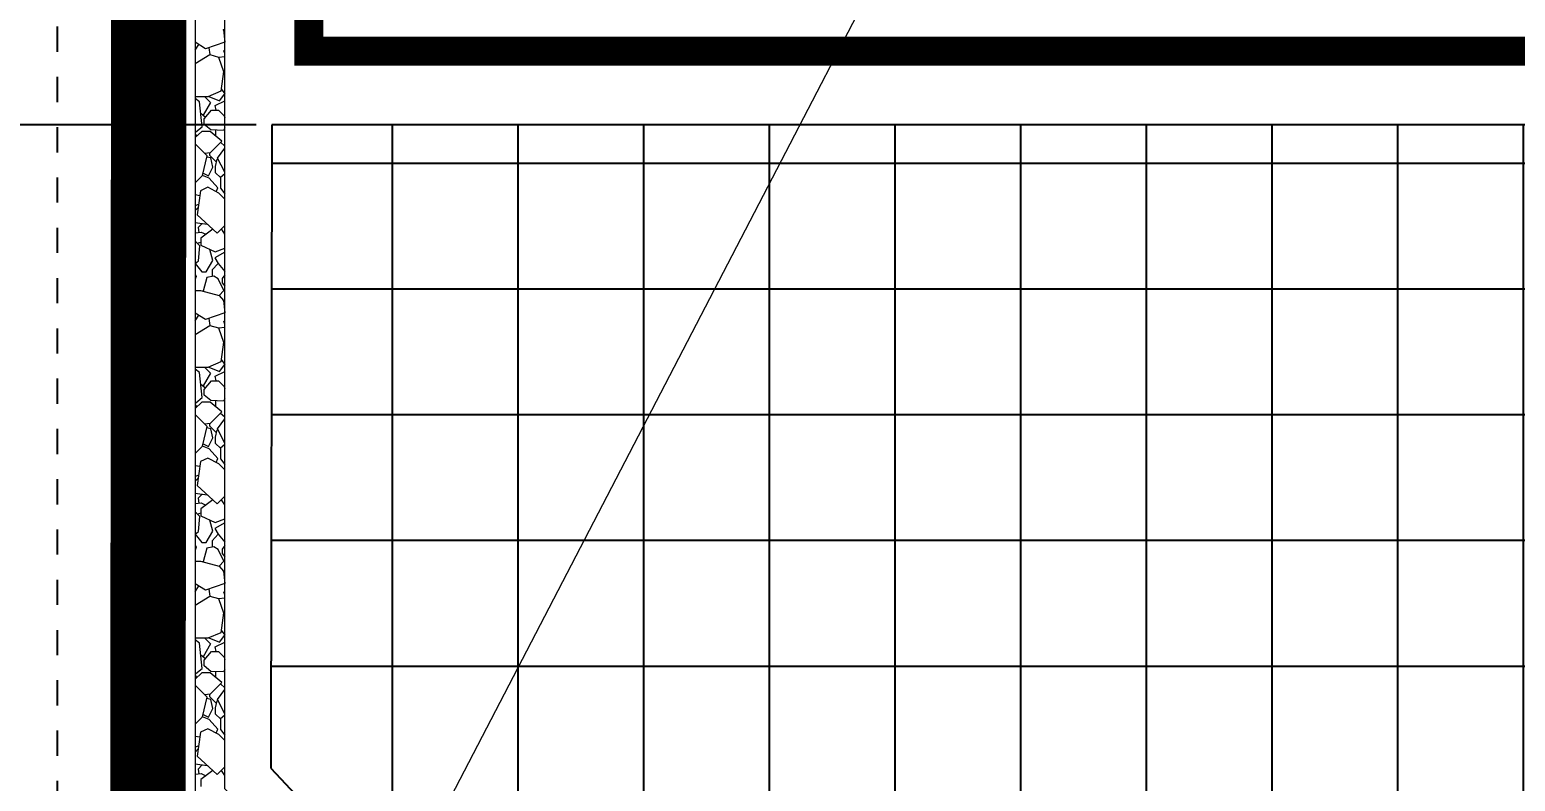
# Model space of a CAD drawing. Header units: inches. Extents: x -0.6 to 87.1, y 0 to 63.4.
# Drawn here: x 10.24 to 16.15, y 29 to 31.99 of the extents above; entities that cross this region are included whole.
import ezdxf
from ezdxf import colors
from ezdxf.entities.mleader import LeaderData, LeaderLine
from ezdxf.math import Vec2, Vec3

# ---------------------------------------------------------------- set-up
doc = ezdxf.new("R2010")
doc.units = ezdxf.units.IN
doc.header["$MEASUREMENT"] = 0
for name, pattern in [('Dash', [0.25, 0.125, -0.125]), ('Dashed - Dense', [0.8, 0.5, -0.3]), ('DASHED2', [0.1875, 0.125, -0.0625])]:
    doc.linetypes.add(name, pattern=pattern)
for name, color, linetype in [('Insulation Border', 8, 'Continuous'), ('Insulation Foam', 9, 'Continuous'), ('Primer', 32, 'DASHED2')]:
    doc.layers.add(name, color=color, linetype=linetype)
doc.layers.add('Protection Course', color=99, linetype='Dashed - Dense', lineweight=0, true_color=0x216123)
for name, color, linetype, lineweight in [('RAM POLY FELT 3.5 FILTER FABRIC.', 4, 'Dash', 0), ('RT-250 HRA SYSTEM LIQUID', 241, 'Continuous', 0), ('RT-250 HRA SYSTEM MESH', 3, 'Continuous', 0), ('Text', 20, 'Continuous', 0)]:
    doc.layers.add(name, color=color, linetype=linetype, lineweight=lineweight)
doc.styles.get("Standard").update_dxf_attribs({"font": 'arial.ttf'})
doc.dimstyles.get("Standard").update_dxf_attribs({"dimtxt": 0.18, "dimasz": 0.18, "dimexe": 0.18, "dimexo": 0.0625, "dimgap": 0.09, "dimtad": 0, "dimtih": 1, "dimtoh": 1, "dimdec": 4, "dimzin": 0, "dimdsep": 46, "dimtxsty": 'Standard', "dimcen": 0.09, "dimadec": 0, "dimazin": 0, "dimtfac": 1, "dimtdec": 4, "dimtofl": 0, "dimtmove": 0, "dimatfit": 3, "dimfxl": 1, "dimtolj": 1, "dimtzin": 0, "dimarcsym": 0})

# ---------------------------------------------------------------- blocks, each defined once
blk = doc.blocks.new('_Dot')
at = {"color": 0, "linetype": 'ByBlock', "lineweight": -2}
blk.add_line((-0.5, 0), (-1, 0), dxfattribs=at)
at = {"color": 0, "linetype": 'ByBlock', "const_width": 0.5}
blk.add_lwpolyline([(-0.25, 0, 1), (0.25, 0, 1)], format="xyb", close=True, dxfattribs=at)
blk = doc.blocks.new('_ArchTick')
at = {"color": 0, "linetype": 'ByBlock', "const_width": 0.15}
blk.add_lwpolyline([(-0.5, -0.5), (0.5, 0.5)], dxfattribs=at)
blk = doc.blocks.new('*D18')
at = {"layer": 'Defpoints', "color": 0, "transparency": 16777216}
for p in [(6.6715, 61.277), (10.1874, 61.277), (11.2083, 31.6144)]:
    blk.add_point(p, dxfattribs=at)
at = {"layer": 'Text', "color": 0, "lineweight": -2, "transparency": 16777216}
for p, q in [((10.1249, 61.277), (6.4915, 61.277)), ((6.6715, 61.277), (6.6715, 46.4862)), ((6.6715, 31.6144), (6.6715, 45.6029)), ((11.1458, 31.6144), (6.4915, 31.6144))]:
    blk.add_line(p, q, dxfattribs=at)
at = {"layer": 'Text', "color": 0, "lineweight": -2, "transparency": 16777216, "xscale": 0.75, "yscale": 0.75, "zscale": 0.75}
for p, rotation in [((6.6715, 61.277), 90), ((6.6715, 31.6144), 270)]:
    blk.add_blockref('_ArchTick', p, dxfattribs=dict(at, rotation=rotation))
at = {"layer": 'Text', "color": 0, "transparency": 16777216, "insert": (6.6715, 46.0446), "char_height": 0.7, "attachment_point": 5}
blk.add_mtext('\\A1;42" MIN', dxfattribs=at)

msp = doc.modelspace()

# ---------------------------------------------------------------- hatches: boundary and pattern name
at = {"layer": 'Insulation Foam'}
h = msp.add_hatch(dxfattribs=at)
h.set_pattern_fill('NET', color=256, scale=4)
h.set_pattern_definition([(0, (10.1874, 23.9621), (0, 0.5), []), (90, (10.1874, 23.9621), (-0.5, 3e-17), [])])
h.paths.add_polyline_path([(11.20828, 31.61438), (11.20376, 29.05572), (11.68607, 28.54234), (11.68366, 27.18139), (16.4147, 27.17303), (17.40717, 26.68283), (58.72945, 26.68283), (58.72945, 31.61438)])

# ---------------------------------------------------------------- linework, layer by layer
at = {"layer": 'Insulation Border', "flags": 128}
msp.add_lwpolyline([(11.20828, 31.61438), (11.20376, 29.05572), (11.68607, 28.54234), (11.68366, 27.18139), (16.4147, 27.17303), (17.40717, 26.68283), (58.72945, 26.68283), (58.72945, 31.61438)], close=True, dxfattribs=at)
at = {"layer": 'Primer', "ltscale": 0.2}
msp.add_lwpolyline([(58.86909, 24.20765), (16.09392, 24.20765), (14.98872, 24.30546), (10.35511, 24.30546), (10.35806, 61.27703)], dxfattribs=at)
at = {"layer": 'Protection Course', "linetype": 'Continuous'}
for p, q in [((11.015, 31.9933), (11.02078, 31.9441)), ((10.90319, 31.91182), (10.91733, 31.93425)), ((10.94449, 31.91713), (10.9032, 31.94316)), ((11.02078, 31.9441), (10.94449, 31.91713)), ((10.95684, 31.9215), (10.96099, 31.89421)), ((11.02125, 31.95676), (11.01903, 31.95898)), ((10.90318, 31.85829), (10.96099, 31.89421)), ((10.96099, 31.89421), (10.996, 31.88475)), ((10.996, 31.88475), (11.02125, 31.88665)), ((10.996, 31.88475), (11.01569, 31.82726)), ((11.01641, 31.90915), (11.02125, 31.91356)), ((11.02125, 31.89841), (11.01641, 31.90915)), ((11.01569, 31.82726), (11.00546, 31.7485)), ((11.02125, 31.81714), (11.01412, 31.81513)), ((11.00546, 31.7485), (10.95322, 31.72647)), ((11.0067, 31.75805), (11.02125, 31.73815)), ((10.95322, 31.72647), (10.90316, 31.72647)), ((10.92047, 31.70662), (10.90316, 31.71966)), ((10.93097, 31.6067), (10.92047, 31.70662)), ((10.96399, 31.70357), (10.93461, 31.65306)), ((10.9411, 31.72647), (10.96399, 31.70357)), ((10.95681, 31.72798), (10.99913, 31.71108)), ((10.98258, 31.69164), (11.02125, 31.7103)), ((10.98625, 31.67356), (10.98258, 31.69164)), ((10.99913, 31.71108), (11.02096, 31.73854)), ((10.92529, 31.6608), (10.94394, 31.64532)), ((10.93836, 31.63859), (10.96738, 31.67356)), ((10.93836, 31.61661), (10.93836, 31.63859)), ((10.96738, 31.67356), (10.9953, 31.67356)), ((10.9953, 31.67356), (11.0183, 31.65056)), ((11.0183, 31.65056), (11.02125, 31.64239)), ((10.92904, 31.58869), (10.90313, 31.5641)), ((10.90313, 31.58719), (10.90587, 31.58662)), ((10.90313, 31.57788), (10.90971, 31.57035)), ((10.90587, 31.58662), (10.93097, 31.6067)), ((10.96266, 31.58869), (10.92904, 31.58869)), ((10.9647, 31.59467), (10.93836, 31.61661)), ((11.00893, 31.55064), (10.96266, 31.58869)), ((11.01501, 31.59307), (10.9647, 31.59467)), ((10.98365, 31.59407), (10.98365, 31.57143)), ((11.02125, 31.60357), (11.01501, 31.59307)), ((10.95062, 31.49178), (10.90312, 31.53927)), ((10.93994, 31.50245), (10.96376, 31.50547)), ((10.96013, 31.50501), (10.96013, 31.49446)), ((10.96376, 31.50547), (11.00893, 31.55064)), ((10.99117, 31.48256), (11.02125, 31.5225)), ((11.00367, 31.54538), (11.02125, 31.52969)), ((10.93227, 31.41376), (10.95062, 31.49178)), ((10.96538, 31.48306), (10.94945, 31.4868)), ((10.95555, 31.41184), (10.97357, 31.44693)), ((10.96013, 31.49446), (10.98763, 31.46697)), ((10.97357, 31.44693), (10.96538, 31.48306)), ((10.98374, 31.44907), (10.99004, 31.47809)), ((10.98374, 31.42471), (10.98374, 31.44907)), ((10.99004, 31.47809), (10.99329, 31.47858)), ((11.02125, 31.4262), (10.99117, 31.48256)), ((10.9031, 31.38458), (10.93227, 31.41376)), ((10.95846, 31.40336), (10.93227, 31.41376)), ((10.93438, 31.42271), (10.95555, 31.41184)), ((10.99305, 31.36428), (10.95846, 31.40336)), ((11.00318, 31.40527), (10.98374, 31.42471)), ((11.02125, 31.42056), (11.00318, 31.40527)), ((11.00318, 31.40527), (11.00318, 31.36311)), ((10.90309, 31.33727), (10.92149, 31.33369)), ((10.92405, 31.35248), (10.91106, 31.25693)), ((10.95334, 31.36646), (10.92405, 31.35248)), ((10.99729, 31.34316), (10.95334, 31.36646)), ((10.98683, 31.34871), (10.99305, 31.36428)), ((11.02125, 31.3192), (10.99729, 31.34316)), ((11.00318, 31.36311), (11.02125, 31.34052)), ((10.90308, 31.29365), (10.91685, 31.29948)), ((10.915, 31.28588), (10.90308, 31.27396)), ((10.90307, 31.22676), (10.9509, 31.22043)), ((10.91106, 31.25693), (10.99063, 31.18402)), ((10.93122, 31.22303), (10.91448, 31.20629)), ((10.99063, 31.18402), (11.02125, 31.21464)), ((10.90699, 31.14837), (10.90305, 31.15061)), ((10.90306, 31.1853), (10.92732, 31.18836)), ((10.92182, 31.13355), (10.90699, 31.14837)), ((10.91159, 31.14378), (10.92538, 31.14779)), ((10.91448, 31.20629), (10.91691, 31.18705)), ((10.97281, 31.20035), (10.92538, 31.16405)), ((10.92538, 31.16405), (10.92538, 31.13675)), ((10.92732, 31.18836), (10.94566, 31.17958)), ((11.02125, 31.18065), (11.00728, 31.20067)), ((10.91589, 31.07423), (10.92182, 31.13355)), ((10.92538, 31.13675), (10.98264, 31.10945)), ((10.97273, 31.07584), (10.96111, 31.11971)), ((11.02125, 31.10872), (10.98119, 31.08642)), ((10.98264, 31.10945), (11.02125, 31.12467)), ((10.90283, 31.06385), (10.92942, 31.03042)), ((10.90304, 31.06401), (10.91589, 31.07423)), ((10.92942, 31.03042), (10.94711, 31.03042)), ((10.94711, 31.03042), (10.97273, 31.07584)), ((10.99374, 31.06388), (10.9711, 31.03773)), ((10.9711, 31.03773), (10.9711, 31.01232)), ((10.98119, 31.08642), (10.99374, 31.06388)), ((10.99374, 31.06388), (11.02125, 31.03225)), ((10.90303, 31.02062), (10.90631, 31.01218)), ((10.90631, 31.01218), (10.90303, 31.00055)), ((10.94918, 31.00837), (10.93461, 30.95345)), ((10.97738, 31.01346), (10.94918, 31.00837)), ((10.99449, 31.00236), (10.97738, 31.01346)), ((11.01669, 30.95612), (10.99449, 31.00236)), ((11.02125, 31.01809), (11.01079, 31.00442)), ((11.01079, 31.00442), (11.01079, 30.98617)), ((11.01079, 30.98617), (11.02125, 30.97283)), ((10.90302, 30.95635), (10.92368, 30.95635)), ((10.92368, 30.95635), (10.99853, 30.93649)), ((10.93461, 30.95345), (10.93531, 30.95612)), ((10.99853, 30.93649), (11.01669, 30.95612)), ((10.99853, 30.93649), (11.015, 30.91654)), ((11.015, 30.91654), (11.02078, 30.86734)), ((10.94449, 30.84037), (10.903, 30.86652)), ((10.903, 30.83475), (10.91733, 30.85749)), ((11.02078, 30.86734), (10.94449, 30.84037)), ((11.02125, 30.88), (11.01903, 30.88222)), ((10.90299, 30.78142), (10.96099, 30.81745)), ((10.95684, 30.84474), (10.96099, 30.81745)), ((10.96099, 30.81745), (10.996, 30.80799)), ((10.996, 30.80799), (11.02125, 30.8099)), ((10.996, 30.80799), (11.01569, 30.7505)), ((11.01641, 30.83239), (11.02125, 30.8368)), ((11.02125, 30.82166), (11.01641, 30.83239)), ((11.01569, 30.7505), (11.00546, 30.67175)), ((11.02125, 30.74039), (11.01412, 30.73838)), ((11.0067, 30.6813), (11.02125, 30.66139)), ((10.95322, 30.64971), (10.90296, 30.64971)), ((10.92047, 30.62986), (10.90296, 30.64304)), ((10.93097, 30.52994), (10.92047, 30.62986)), ((10.96399, 30.62681), (10.93461, 30.5763)), ((10.9411, 30.64971), (10.96399, 30.62681)), ((11.00546, 30.67175), (10.95322, 30.64971)), ((10.95681, 30.65122), (10.99913, 30.63433)), ((10.98258, 30.61489), (11.02125, 30.63354)), ((10.99913, 30.63433), (11.02096, 30.66179)), ((10.92529, 30.58404), (10.94394, 30.56856)), ((10.93836, 30.56183), (10.96738, 30.5968)), ((10.93836, 30.53985), (10.93836, 30.56183)), ((10.96738, 30.5968), (10.9953, 30.5968)), ((10.98625, 30.5968), (10.98258, 30.61489)), ((10.9953, 30.5968), (11.0183, 30.5738)), ((11.0183, 30.5738), (11.02125, 30.56563)), ((10.92904, 30.51193), (10.90293, 30.48716)), ((10.90294, 30.51047), (10.90587, 30.50986)), ((10.90294, 30.50134), (10.90971, 30.49359)), ((10.90587, 30.50986), (10.93097, 30.52994)), ((10.96266, 30.51193), (10.92904, 30.51193)), ((10.9647, 30.51791), (10.93836, 30.53985)), ((11.00893, 30.47388), (10.96266, 30.51193)), ((11.01501, 30.51631), (10.9647, 30.51791)), ((10.98365, 30.51731), (10.98365, 30.49467)), ((11.02125, 30.52682), (11.01501, 30.51631)), ((10.95062, 30.41502), (10.90293, 30.46271)), ((10.96376, 30.42871), (11.00893, 30.47388)), ((10.99117, 30.4058), (11.02125, 30.44575)), ((11.00367, 30.46862), (11.02125, 30.45293)), ((10.93227, 30.337), (10.95062, 30.41502)), ((10.93994, 30.4257), (10.96376, 30.42871)), ((10.96538, 30.4063), (10.94945, 30.41004)), ((10.96013, 30.42825), (10.96013, 30.4177)), ((10.96013, 30.4177), (10.98763, 30.39021)), ((10.97357, 30.37017), (10.96538, 30.4063)), ((10.98374, 30.37231), (10.99004, 30.40133)), ((10.99004, 30.40133), (10.99329, 30.40182)), ((11.02125, 30.34944), (10.99117, 30.4058)), ((10.9029, 30.30762), (10.93227, 30.337)), ((10.95846, 30.3266), (10.93227, 30.337)), ((10.93438, 30.34595), (10.95555, 30.33508)), ((10.95555, 30.33508), (10.97357, 30.37017)), ((10.99305, 30.28752), (10.95846, 30.3266)), ((10.98374, 30.34795), (10.98374, 30.37231)), ((11.00318, 30.32851), (10.98374, 30.34795)), ((11.02125, 30.3438), (11.00318, 30.32851)), ((11.00318, 30.32851), (11.00318, 30.28635)), ((10.92405, 30.27572), (10.91106, 30.18017)), ((10.95334, 30.2897), (10.92405, 30.27572)), ((10.99729, 30.2664), (10.95334, 30.2897)), ((10.98683, 30.27195), (10.99305, 30.28752)), ((11.02125, 30.24244), (10.99729, 30.2664)), ((11.00318, 30.28635), (11.02125, 30.26376)), ((10.915, 30.20912), (10.90288, 30.197)), ((10.90289, 30.26055), (10.92149, 30.25693)), ((10.90289, 30.21681), (10.91685, 30.22272)), ((10.90252, 30.15007), (10.9509, 30.14367)), ((10.91106, 30.18017), (10.99063, 30.10727)), ((10.93122, 30.14627), (10.91448, 30.12953)), ((10.90287, 30.10852), (10.92732, 30.1116)), ((10.91448, 30.12953), (10.91691, 30.11029)), ((10.97281, 30.1236), (10.92538, 30.08729)), ((10.92538, 30.08729), (10.92538, 30.05999)), ((10.92732, 30.1116), (10.94566, 30.10282)), ((10.99063, 30.10727), (11.02125, 30.13788)), ((11.02125, 30.10389), (11.00728, 30.12391)), ((10.90699, 30.07162), (10.90286, 30.07396)), ((10.92182, 30.05679), (10.90699, 30.07162)), ((10.91159, 30.06702), (10.92538, 30.07103)), ((10.91589, 29.99747), (10.92182, 30.05679)), ((10.92538, 30.05999), (10.98264, 30.03269)), ((10.97273, 29.99909), (10.96111, 30.04296)), ((11.02125, 30.03196), (10.98119, 30.00966)), ((10.98264, 30.03269), (11.02125, 30.04791)), ((10.90283, 29.98709), (10.92942, 29.95366)), ((10.90285, 29.9871), (10.91589, 29.99747)), ((10.94711, 29.95366), (10.97273, 29.99909)), ((10.99374, 29.98712), (10.9711, 29.96097)), ((10.98119, 30.00966), (10.99374, 29.98712)), ((10.99374, 29.98712), (11.02125, 29.9555)), ((10.90631, 29.93542), (10.90283, 29.92311)), ((10.90284, 29.94436), (10.90631, 29.93542)), ((10.92942, 29.95366), (10.94711, 29.95366)), ((10.94918, 29.93161), (10.93461, 29.8767)), ((10.97738, 29.9367), (10.94918, 29.93161)), ((10.9711, 29.96097), (10.9711, 29.93556)), ((10.99449, 29.9256), (10.97738, 29.9367)), ((11.01669, 29.87936), (10.99449, 29.9256)), ((11.02125, 29.94134), (11.01079, 29.92766)), ((11.01079, 29.92766), (11.01079, 29.90941)), ((11.01079, 29.90941), (11.02125, 29.89607)), ((10.90283, 29.87959), (10.92368, 29.87959)), ((10.92368, 29.87959), (10.99853, 29.85973)), ((10.93461, 29.8767), (10.93531, 29.87936)), ((10.99853, 29.85973), (11.01669, 29.87936)), ((10.99853, 29.85973), (11.015, 29.83979)), ((10.94449, 29.76361), (10.90281, 29.78988)), ((11.02078, 29.79058), (10.94449, 29.76361)), ((11.015, 29.83979), (11.02078, 29.79058)), ((11.02125, 29.80325), (11.01903, 29.80546)), ((10.90279, 29.70454), (10.96099, 29.74069)), ((10.9028, 29.75769), (10.91733, 29.78073)), ((10.95684, 29.76798), (10.96099, 29.74069)), ((10.96099, 29.74069), (10.996, 29.73123)), ((10.996, 29.73123), (11.02125, 29.73314)), ((10.996, 29.73123), (11.01569, 29.67374)), ((11.01641, 29.75563), (11.02125, 29.76004)), ((11.02125, 29.7449), (11.01641, 29.75563)), ((11.01569, 29.67374), (11.00546, 29.59499)), ((11.02125, 29.66363), (11.01412, 29.66162)), ((10.95322, 29.57295), (10.90277, 29.57295)), ((10.92047, 29.5531), (10.90277, 29.56643)), ((10.93097, 29.45318), (10.92047, 29.5531)), ((10.9411, 29.57295), (10.96399, 29.55005)), ((11.00546, 29.59499), (10.95322, 29.57295)), ((10.95681, 29.57446), (10.99913, 29.55757)), ((10.98258, 29.53813), (11.02125, 29.55678)), ((10.99913, 29.55757), (11.02096, 29.58503)), ((11.0067, 29.60454), (11.02125, 29.58463)), ((10.92529, 29.50728), (10.94394, 29.4918)), ((10.96399, 29.55005), (10.93461, 29.49954)), ((10.93836, 29.48508), (10.96738, 29.52004)), ((10.96738, 29.52004), (10.9953, 29.52004)), ((10.98625, 29.52004), (10.98258, 29.53813)), ((10.9953, 29.52004), (11.0183, 29.49704)), ((11.0183, 29.49704), (11.02125, 29.48887)), ((10.92904, 29.43517), (10.90274, 29.41022)), ((10.90275, 29.43375), (10.90587, 29.4331)), ((10.90587, 29.4331), (10.93097, 29.45318)), ((10.96266, 29.43517), (10.92904, 29.43517)), ((10.93836, 29.4631), (10.93836, 29.48508)), ((10.9647, 29.44116), (10.93836, 29.4631)), ((11.00893, 29.39712), (10.96266, 29.43517)), ((11.01501, 29.43955), (10.9647, 29.44116)), ((10.98365, 29.44055), (10.98365, 29.41791)), ((11.02125, 29.45006), (11.01501, 29.43955)), ((10.90274, 29.4248), (10.90971, 29.41683)), ((10.95062, 29.33826), (10.90274, 29.38614)), ((10.96376, 29.35195), (11.00893, 29.39712)), ((11.00367, 29.39186), (11.02125, 29.37617)), ((10.93227, 29.26024), (10.95062, 29.33826)), ((10.93994, 29.34894), (10.96376, 29.35195)), ((10.96538, 29.32954), (10.94945, 29.33329)), ((10.96013, 29.35149), (10.96013, 29.34095)), ((10.96013, 29.34095), (10.98763, 29.31345)), ((10.97357, 29.29341), (10.96538, 29.32954)), ((10.98374, 29.29555), (10.99004, 29.32457)), ((10.99004, 29.32457), (10.99329, 29.32506)), ((10.99117, 29.32905), (11.02125, 29.36899)), ((11.02125, 29.27268), (10.99117, 29.32905)), ((10.90271, 29.23067), (10.93227, 29.26024)), ((10.95846, 29.24984), (10.93227, 29.26024)), ((10.93438, 29.26919), (10.95555, 29.25832)), ((10.95555, 29.25832), (10.97357, 29.29341)), ((10.98374, 29.27119), (10.98374, 29.29555)), ((11.00318, 29.25175), (10.98374, 29.27119)), ((11.02125, 29.26704), (11.00318, 29.25175)), ((10.92405, 29.19896), (10.91106, 29.10341)), ((10.95334, 29.21294), (10.92405, 29.19896)), ((10.99729, 29.18964), (10.95334, 29.21294)), ((10.99305, 29.21076), (10.95846, 29.24984)), ((10.98683, 29.19519), (10.99305, 29.21076)), ((11.00318, 29.25175), (11.00318, 29.20959)), ((11.00318, 29.20959), (11.02125, 29.187)), ((10.90269, 29.13997), (10.91685, 29.14596)), ((10.9027, 29.18383), (10.92149, 29.18017)), ((11.02125, 29.16568), (10.99729, 29.18964)), ((10.915, 29.13236), (10.90269, 29.12005)), ((10.91106, 29.10341), (10.99063, 29.03051)), ((10.90252, 29.07332), (10.9509, 29.06691)), ((10.90267, 29.03174), (10.92732, 29.03484)), ((10.93122, 29.06952), (10.91448, 29.05277)), ((10.91448, 29.05277), (10.91691, 29.03353)), ((10.97281, 29.04684), (10.92538, 29.01053)), ((10.92732, 29.03484), (10.94566, 29.02606)), ((10.99063, 29.03051), (11.02125, 29.06113)), ((11.02125, 29.02713), (11.00728, 29.04715)), ((10.92538, 29.01053), (10.92538, 28.98323))]:
    msp.add_line(p, q, dxfattribs=at)
at = {"layer": 'Protection Course', "linetype": 'Continuous', "flags": 128}
msp.add_lwpolyline([(10.90265, 28.91132), (11.34368, 28.47134), (11.34368, 25.37676), (11.34597, 25.37676), (11.34597, 25.25428), (15.0428, 25.25428), (15.0428, 25.37676), (11.47441, 25.37676), (11.47441, 28.522), (11.02125, 28.97409), (11.02125, 61.27759), (10.90845, 61.27841)], close=True, dxfattribs=at)
at = {"layer": 'Protection Course', "linetype": 'Continuous'}
for p in [(11.015, 31.9933), (11.015, 30.91654), (11.015, 29.83979)]:
    msp.add_point(p, dxfattribs=at)
at = {"layer": 'RAM POLY FELT 3.5 FILTER FABRIC.', "ltscale": 0.2, "const_width": 0.11517}
msp.add_lwpolyline([(11.35544, 35.06658), (11.35544, 31.90772), (58.72943, 31.90772)], dxfattribs=at)
at = {"layer": 'RT-250 HRA SYSTEM LIQUID', "const_width": 0.3}
msp.add_lwpolyline([(58.82287, 24.58554), (14.57656, 24.58554), (14.1122, 24.84975), (11.0038, 24.84975), (11.0038, 28.24544), (10.71483, 28.66778), (10.74478, 61.27705)], dxfattribs=at)
at = {"layer": 'RT-250 HRA SYSTEM MESH'}
msp.add_lwpolyline([(58.82287, 24.58554), (14.57656, 24.58554), (14.1122, 24.84975), (11.0038, 24.84975), (11.0038, 28.24544), (10.71483, 28.66778), (10.74478, 61.27705)], dxfattribs=at)

# ---------------------------------------------------------------- dimensions: what is measured, and where the dimension line sits
at = {"layer": 'Text'}
dim = msp.add_linear_dim(base=(6.6715, 61.27705), p1=(11.20828, 31.61438), p2=(10.18738, 61.27705), angle=90, text='42" MIN', dimstyle='Standard', override={"dimtxt": 0.7, "dimasz": 0.75, "dimblk1": 'ArchTick', "dimblk2": 'ArchTick', "dimsah": 1}, dxfattribs=at)
dim.commit()
dim.dimension.update_dxf_attribs({"geometry": '*D18', "text_midpoint": (6.6715, 46.04457), "dimtype": 160})

# ---------------------------------------------------------------- leaders
ml = msp.add_multileader_mtext('Standard', dxfattribs=at)
ml.set_content('RAM HDR 327 SET IN RT-250 TYPICAL ALL 90 DEGREE BASE FLASHINGS \\Por POLYFELT 125 VP EMBEDDED IN RT-250 *(CONSULT A BARRETT REPRESENTATIVE)', color=256)
ml.set_leader_properties(color=256, lineweight=0)
ml.set_arrow_properties(name='DOT')
ml.build(insert=Vec2(0, 0))
ml.multileader.update_dxf_attribs({"text_left_attachment_type": 2, "text_right_attachment_type": 2, "dogleg_length": 0.36, "arrow_head_size": 0.5})
ctx = ml.context
ctx.base_point, ctx.char_height, ctx.arrow_head_size, ctx.landing_gap_size, ctx.plane_origin = Vec3(20.66152, 41.06491), 0.72, 0.5, 0.36, Vec3(10.64875, 26.13178)
ctx.left_attachment, ctx.right_attachment = 2, 2
notes = []
notes.append((ctx, [(1, (1, 1, 0), (18.21698, 41.06491), (1, 0), 2.44454, [(0, [(10.81466, 26.81415)], 0, [])])]))
ctx.mtext.insert, ctx.mtext.defined_height, ctx.mtext.flow_direction = Vec3(21.02152, 42.14351), 3.22093, 5
for ctx, leaders in notes:
    for number, flags, end, landing, length, lines in leaders:
        leader = LeaderData()
        leader.index, (leader.has_last_leader_line, leader.has_dogleg_vector, leader.attachment_direction) = number, flags
        leader.last_leader_point, leader.dogleg_vector, leader.dogleg_length = Vec3(end), Vec3(landing), length
        for number, points, colour, breaks in lines:
            line = LeaderLine()
            line.index, line.vertices, line.color, line.breaks = number, Vec3.list(points), colors.encode_raw_color(colour), breaks
            leader.lines.append(line)
        ctx.leaders.append(leader)

doc.saveas('drawing.dxf')
